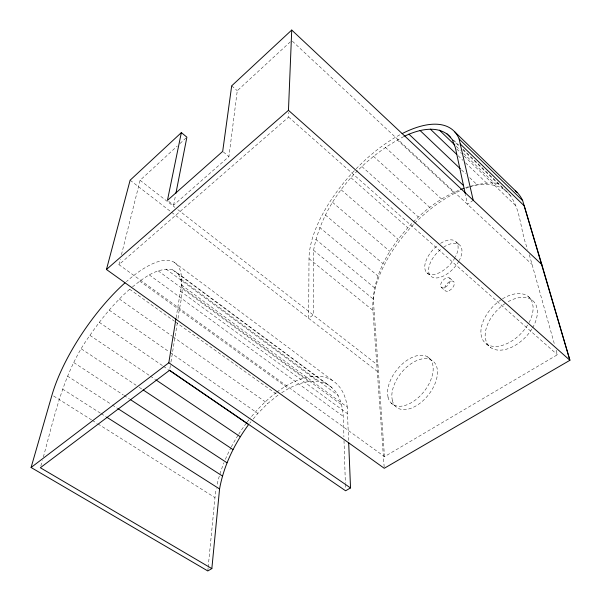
<?xml version="1.0" encoding="UTF-8"?>
<svg xmlns="http://www.w3.org/2000/svg" width="601" height="601" viewBox="0 0 601 601"><rect width="100%" height="100%" fill="white"/><g stroke="black" fill="none" stroke-linecap="round" stroke-linejoin="round"><path stroke-width="0.45" stroke-dasharray="3 2.25" d="M403.864 136.547C360.36 159.475 322.91 201.065 313.572 250.294L313.271 314.969L308.644 318.29L309.012 258.678A101.569 46.547 -48 0 1 354.898 170.128M556.135 350.225L557.397 354.74L384.497 456.647L118.953 264.643L288.623 117.097L288.811 112.432M132.475 286.887C143.767 277.97 157.267 266.964 172.615 269.819L177.663 273.139C186.783 286.715 179.338 303.873 178.039 318.583M207.803 570.95L208.081 568.163M208.171 567.239L214.978 497.613A95.514 50.296 -57.4 0 1 216.255 488.703M384.497 456.647L373.281 299.073C375.445 269.586 392.543 243.33 412.684 222.633M168.806 201.455L173.606 205.189L228.921 156.576L237.275 90.728L290.306 41.845M176.101 317.809L181.457 284.927A104.927 35.85 -55.3 0 0 126.383 281.636M169.895 368.436L170.804 362.891M170.954 361.967L177.438 322.271M173.606 205.189L175.575 195.085M118.953 264.643L120.32 259.204M121.455 254.674L140.101 180.308L177.257 146.051M40.845 465.948L42.355 460.584M43.362 457C54.826 415.133 63.789 371.155 89.91 335.366C101.982 317.906 115.512 301.236 131.754 287.466M249.768 423.179L250.917 421.789M253.224 418.995L257.844 413.413L267.715 403.519L278 395.15L175.259 321.805M413.308 222.002C426.522 208.577 442.051 196.925 459.66 189.976M180.007 143.519L186.888 137.171M473.227 200.261L467.518 204.355L465.362 194.296M281.726 392.791C294.407 384.197 310.965 377.638 326.05 383.648C345.335 393.58 343.381 418.514 343.892 436.829M465.655 187.572C478.591 183.606 493.729 182.126 505.449 190.216C521.683 205.076 519.444 230.303 527.791 249.272M53.587 395.984L91.562 419.896M92.351 420.399L97.099 423.382M97.888 423.885L214.978 497.613M62.474 389.012L100.367 413.127M101.156 413.631L105.889 416.643M67.417 376.061L111.493 404.481M112.282 404.984L117.007 408.026M73.78 362.561L123.28 394.94M124.069 395.458L129.568 399.056M81.345 348.888L136.059 385.211M139.184 387.292L142.317 389.365M89.91 335.366L149.581 375.595M150.355 376.121L155.005 379.254M99.248 322.339L162.713 365.776M163.487 366.302L168.13 369.487M109.142 310.101L169.234 351.855M170.008 352.389L257.844 413.413M119.336 298.96L172.111 336.147M172.878 336.688L267.715 403.519M129.598 289.201L174.5 321.257M139.665 281.095L288.435 388.547M149.273 274.897L343.246 416.365M180.413 291.185L347.498 413.676L348.595 440.586M181.457 284.927L347.265 407.132L347.498 413.676M182.208 287.481L341.781 404.916M158.153 270.826L308.651 381.492M180.924 279.044L338.288 395.511M166.026 269.083L317.854 381.365M177.663 273.139L332.962 388.381M172.615 269.819L326.05 383.648M174.313 262.389L333.097 380.951M391.108 403.023L395.428 406.306M130.124 180.21L170.864 211.725M171.608 212.296L377.3 371.395M140.101 180.308L174.883 207.353M177.843 209.659L377.826 365.168M309.012 258.678L372.92 310.416L384.257 468.292M427.657 356.911L431.886 360.33M313.572 250.294L373.281 299.073M315.608 239.228L374.611 287.879M223.377 151.97L228.921 156.576M319.559 227.328L377.909 275.979M325.276 214.933L383.04 263.704M486.239 343.825L490.551 347.491M332.571 202.342L389.846 251.353M426.898 272.771L430.774 276.114M441.217 287.316L445.191 290.741M341.255 189.878L398.132 239.251M449.458 277.902L453.417 281.358M231.685 85.845L237.275 90.728M351.112 177.851L407.696 227.681M288.623 117.097L557.397 354.74M361.892 166.537L418.296 216.946M456.362 242.083L460.193 245.531M528.256 296.563L532.478 300.387M373.349 156.237L429.677 207.307M385.203 147.23L441.57 199.036M292.371 41.214L532.058 264.47M397.156 139.778L453.665 192.38M461.545 169.94L465.625 173.824M469.712 177.701L477.186 184.808M458.105 155.719L462.845 160.264M465.557 162.856L487.907 184.267M456.234 146.366L460.283 150.273M463.664 153.525L497.448 186.055M456.715 148.965L461.448 153.51M464.145 156.11L515.485 205.474M453.477 140.048L458.871 145.262M462.92 149.168L505.449 190.216M452.162 139.417L459.585 146.576M462.958 149.837L511.564 196.73M529.293 254.636L554.61 344.809M344.012 440.556L345.365 483.339M345.395 484.271L345.545 488.921M276.881 392.1A95.514 50.296 -57.4 0 1 347.265 407.132M217.201 484.143A95.514 50.296 -57.4 0 1 223.993 462.687M225.367 459.367A95.514 50.296 -57.4 0 1 230.829 447.85M231.257 447.039A95.514 50.296 -57.4 0 1 238.169 435.064M238.665 434.275A95.514 50.296 -57.4 0 1 246.523 422.931M247.071 422.195A95.514 50.296 -57.4 0 1 250.452 417.883M251.594 416.485A95.514 50.296 -57.4 0 1 276.144 392.656M508.183 301.664A31.583 19.563 -45.7 0 1 536.505 306.277L537.317 310.161A31.583 19.563 -45.7 0 1 532.433 328.093M531.953 328.89A31.583 19.563 -45.7 0 1 506.613 349.128A31.583 19.563 -45.7 0 1 486.307 341.954L485.345 338.303A31.583 19.563 -45.7 0 1 506.681 302.543M502.504 298.832A31.673 19.45 -45.8 0 1 532.253 302.431L533.042 306.307A31.673 19.45 -45.8 0 1 528.106 324.255M527.618 325.051A31.673 19.45 -45.8 0 1 502.256 345.387A31.673 19.45 -45.8 0 1 482.017 338.31L481.078 334.667A31.673 19.45 -45.8 0 1 501.752 299.306M372.92 310.416A97.452 52.355 -46.9 0 1 414.134 223.888M414.75 223.256A97.452 52.355 -46.9 0 1 459.675 190.915M466.181 188.196A97.452 52.355 -46.9 0 1 468.72 187.264M469.569 186.979A97.452 52.355 -46.9 0 1 499.1 183.493M443.628 247.191A21.23 11.366 -47 0 1 459.555 244.9A21.23 11.366 -47 0 1 459.254 260.481M458.826 261.277A21.23 11.366 -47 0 1 431.405 276.633A21.23 11.366 -47 0 1 441.45 248.761M440.571 243.345A21.283 11.291 -47.1 0 1 455.919 241.625A21.283 11.291 -47.1 0 1 455.363 257.025M454.934 257.814A21.283 11.291 -47.1 0 1 427.319 273.139A21.283 11.291 -47.1 0 1 438.377 244.847M356.175 168.806A101.569 46.547 -48 0 1 400.551 134.444M392.333 400.536L391.829 396.84A29.419 17.497 -51.7 0 1 412.256 362.944A29.419 17.497 -51.7 0 1 437.145 368.481L437.483 372.387A29.419 17.497 -51.7 0 1 416.989 405.314A29.419 17.497 -51.7 0 1 392.333 400.536M388.043 397.261L387.555 393.572A29.494 17.391 -51.7 0 1 408.071 359.608A29.494 17.391 -51.7 0 1 432.87 365.032L433.193 368.939A29.494 17.391 -51.7 0 1 412.609 401.934A29.494 17.391 -51.7 0 1 388.043 397.261M445.123 287.278A6.265 3.448 -47.5 0 0 449.916 278.323A6.265 3.448 -47.5 0 0 441.374 282.553A6.265 3.448 -47.5 0 0 445.123 287.278M449.112 290.719A6.25 3.471 -47.4 0 0 453.875 281.771A6.25 3.471 -47.4 0 0 445.333 285.971A6.25 3.471 -47.4 0 0 449.112 290.719"/><path stroke-width="0.9" d="M106.46 269.496L288.465 110.321L291.733 30.05L541.847 264.605L569.913 360.284L384.257 468.292L106.46 269.496L130.124 180.21L181.352 132.618L186.888 137.171L175.935 193.244M125.023 282.838A104.927 35.85 -55.3 0 0 52.002 394.992L31.087 467.495L207.803 570.95L211.845 568.599L219.568 488.974C223.752 465.505 234.54 443.666 248.611 424.576L168.904 370.013M31.087 467.495L168.806 362.801L175.95 318.733M181.352 132.618L167.439 200.388L222.686 151.399L231.685 85.845L291.733 30.05M348.67 442.441L350.526 487.922L345.605 490.784L169.595 370.276L40.342 467.736L211.845 568.599M404.706 136.142C418.642 129.395 438.955 124.242 450.773 137.441M460.516 189.631L463.942 188.256M106.677 417.147L219.568 488.974M117.796 408.537L222.475 476.037M130.349 399.567L226.998 462.778M143.098 389.884L232.985 449.571M155.779 379.779L240.257 436.732M168.806 362.801L350.526 487.922M288.465 110.321L569.913 360.284L522.675 200.621A97.452 52.355 -46.9 0 0 515.26 190.675M408.89 134.128L463.626 185.664M420.069 130.515L460.186 168.648M430.339 129.117L456.752 154.427M439.339 130.101L454.882 145.066M402.122 133.625A101.569 46.547 -48 0 1 459.149 139.019L460.246 143.962L524.192 205.797L541.847 264.605M459.149 139.019L522.675 200.621M454.416 131.514L517.153 192.47M446.723 133.527L452.162 139.417L455.363 147.666L465.166 193.387M460.246 143.962L473.227 200.261"/></g></svg>
